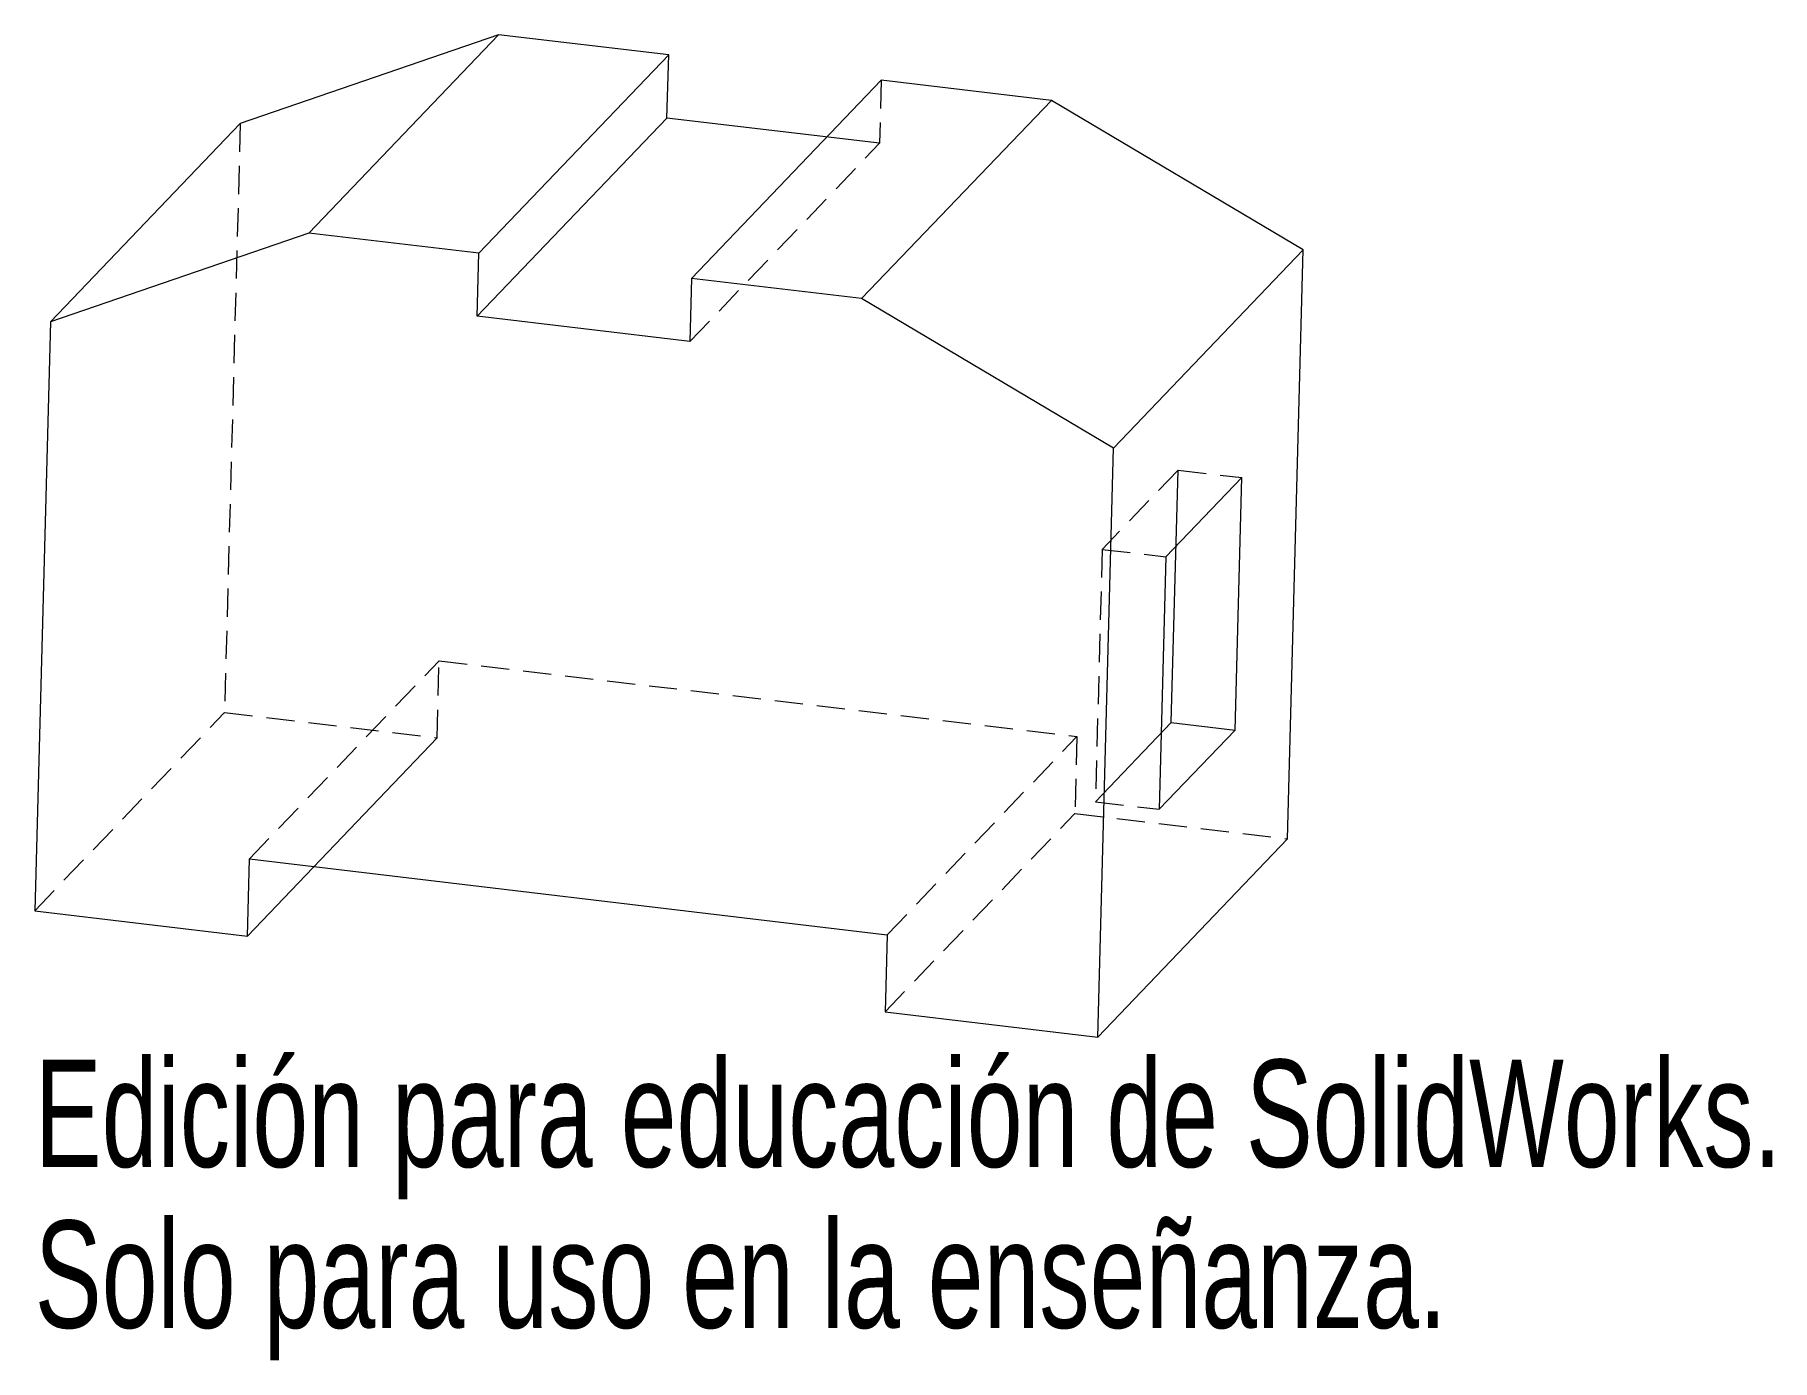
# Model space of a CAD drawing. Header units: millimetres. Extents: x -8.6 to 69.8, y -29.2 to 30.5.
import ezdxf

# ---------------------------------------------------------------- set-up
doc = ezdxf.new("R2010")
doc.units = ezdxf.units.MM
doc.linetypes.add('HIDDEN', pattern=[1.905, 1.27, -0.635])
doc.styles.add('SLDTEXTSTYLE0', font='TXT', dxfattribs={"width": 0.7})

msp = doc.modelspace()

# ---------------------------------------------------------------- linework, layer by layer
at = {"color": 7, "linetype": 'Continuous', "lineweight": 15}
for p, q in [((12.355, 30.545), (0.713, 26.539)), ((3.804, 21.611), (12.355, 30.545)), ((20.02, 29.635), (12.355, 30.545)), ((11.47, 20.701), (20.02, 29.635)), ((19.944, 26.791), (20.02, 29.635)), ((21.052, 19.564), (29.602, 28.497)), ((37.268, 27.587), (29.602, 28.497)), ((28.717, 18.654), (37.268, 27.587)), ((48.622, 20.852), (37.268, 27.587)), ((11.393, 17.858), (19.944, 26.791)), ((29.526, 25.653), (19.944, 26.791)), ((-7.838, 17.606), (0.713, 26.539)), ((3.804, 21.611), (-7.838, 17.606)), ((11.47, 20.701), (3.804, 21.611)), ((11.393, 17.858), (11.47, 20.701)), ((40.071, 11.919), (48.622, 20.852)), ((47.909, -5.688), (48.622, 20.852)), ((21.052, 19.564), (20.975, 16.72)), ((28.717, 18.654), (21.052, 19.564)), ((40.071, 11.919), (28.717, 18.654)), ((-7.838, 17.606), (-8.551, -8.933)), ((20.975, 16.72), (11.393, 17.858)), ((39.358, -14.621), (40.071, 11.919)), ((45.853, 10.589), (42.433, 7.016)), ((42.673, -0.444), (42.978, 10.93)), ((45.548, -0.785), (45.853, 10.589)), ((42.433, 7.016), (42.127, -4.358)), ((39.253, -4.017), (42.673, -0.444)), ((42.673, -0.444), (45.548, -0.785)), ((1.031, -10.071), (9.582, -1.138)), ((42.127, -4.358), (45.548, -0.785)), ((39.358, -14.621), (47.909, -5.688)), ((1.031, -10.071), (1.124, -6.596)), ((1.124, -6.596), (29.87, -10.009)), ((-8.551, -8.933), (1.031, -10.071)), ((29.87, -10.009), (29.777, -13.483)), ((29.777, -13.483), (39.358, -14.621))]:
    msp.add_line(p, q, dxfattribs=at)
at = {"color": 7, "linetype": 'HIDDEN', "lineweight": 0}
for p, q in [((29.602, 28.497), (29.526, 25.653)), ((0.713, 26.539), (0, 0)), ((20.975, 16.72), (29.526, 25.653)), ((42.978, 10.93), (39.558, 7.357)), ((42.978, 10.93), (45.853, 10.589)), ((39.558, 7.357), (39.253, -4.017)), ((39.558, 7.357), (42.433, 7.016)), ((1.124, -6.596), (9.675, 2.337)), ((9.582, -1.138), (9.675, 2.337)), ((9.675, 2.337), (38.421, -1.076)), ((-8.551, -8.933), (0, 0)), ((0, 0), (9.582, -1.138)), ((29.87, -10.009), (38.421, -1.076)), ((38.421, -1.076), (38.327, -4.55)), ((29.777, -13.483), (38.327, -4.55)), ((38.327, -4.55), (47.909, -5.688)), ((39.253, -4.017), (42.127, -4.358))]:
    msp.add_line(p, q, dxfattribs=at)

# ---------------------------------------------------------------- texts
at = {"color": 7, "linetype": 'Continuous', "char_height": 4.83362, "attachment_point": 1, "style": 'SLDTEXTSTYLE0'}
for s, insert in [('Edición para educación de SolidWorks.', (-8.551, -15.64)), ('Solo para uso en la enseñanza.', (-8.551, -22.891))]:
    msp.add_mtext(s, dxfattribs=dict(at, insert=insert))

doc.saveas('drawing.dxf')
